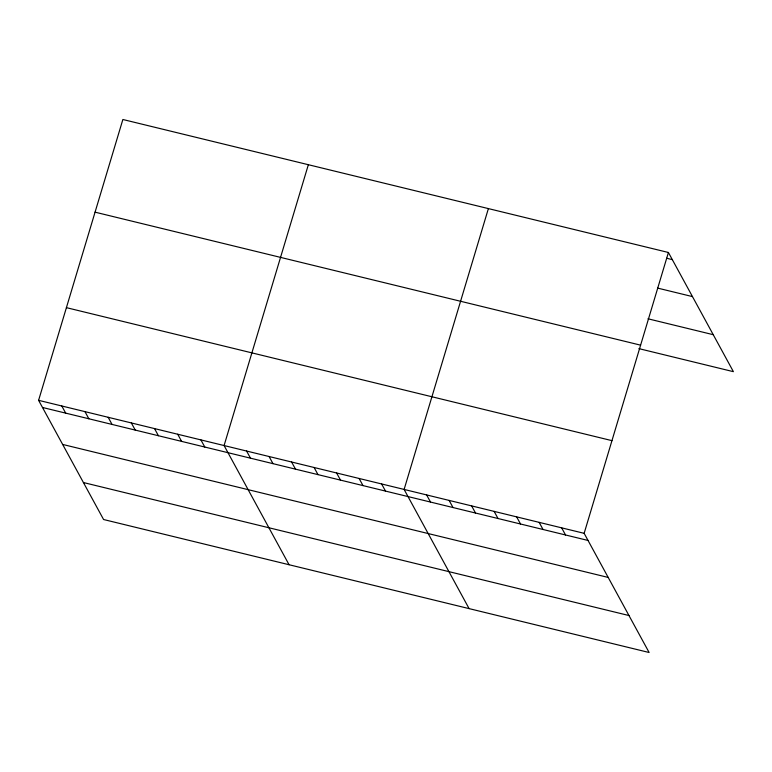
<?xml version="1.0" encoding="UTF-8"?>
<svg xmlns="http://www.w3.org/2000/svg" width="772" height="772" viewBox="0 0 772 772"><rect width="100%" height="100%" fill="white"/><g stroke="black" fill="none" stroke-linecap="round" stroke-linejoin="round"><path stroke-width="1.16" d="M668.417 252.483L584.143 533.327L649.127 652.504L103.583 519.517L38.6 400.33L122.873 119.496L668.417 252.483L733.4 371.67L638.888 348.626M308.356 164.706L224.083 445.55L289.066 564.728M488.387 208.594L404.113 489.438L469.096 608.616M666.68 258.253L672.306 259.624M657.59 288.091L692.465 296.593M647.978 318.788L713.241 334.691M95.062 212.165L640.606 345.161M66.411 307.652L611.955 440.648M38.6 400.33L584.143 533.327M42.489 407.471L588.042 540.458M62.648 444.44L608.201 577.437M83.424 482.539L628.968 615.535M561.64 527.836L565.538 534.977M539.136 522.354L543.034 529.486M516.632 516.864L520.531 524.005M494.128 511.382L498.027 518.514M471.624 505.892L475.523 513.033M449.121 500.41L453.019 507.542M426.617 494.92L430.515 502.061M381.609 483.947L385.508 491.088M359.105 478.466L363.004 485.598M336.602 472.975L340.5 480.116M314.098 467.494L317.996 474.626M291.594 462.003L295.493 469.144M269.09 456.522L272.989 463.654M246.586 451.031L250.475 458.172M200.903 439.895L204.792 447.036M177.714 434.24L181.603 441.381M154.525 428.595L158.414 435.726M131.346 422.94L135.235 430.072M108.157 417.285L112.046 424.426M84.968 411.64L88.857 418.771M61.789 405.985L65.678 413.117"/></g></svg>
